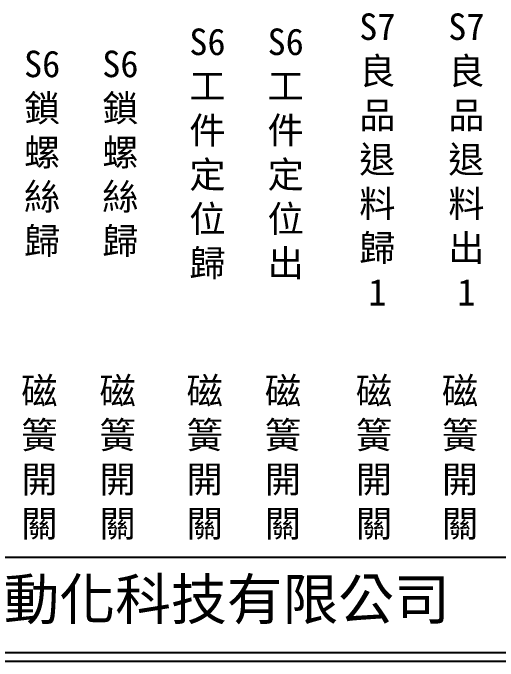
# Model space of a CAD drawing. Extents: x 275 to 562, y 265 to 469.
# Drawn here: x 339.4 to 410.6, y 264.9 to 360.1 of the extents above; entities that cross this region are included whole.
import ezdxf

# ---------------------------------------------------------------- set-up
doc = ezdxf.new("R2010")
doc.units = 0
doc.layers.add('圖框層', color=7, linetype='CONTINUOUS')
doc.layers.add('標尺寸層', color=3, linetype='CONTINUOUS')
doc.styles.add('CNS', font='romanc.shx', dxfattribs={"bigfont": 'chineset.shx'})
doc.styles.add('STSL', font='kaiu.ttf')

msp = doc.modelspace()

# ---------------------------------------------------------------- linework, layer by layer
at = {"layer": '圖框層', "color": 7}
for p, q in [((276.148, 280.195), (560.648, 280.195)), ((276.148, 266.195), (560.648, 266.195)), ((274.898, 264.945), (561.898, 264.945))]:
    msp.add_line(p, q, dxfattribs=at)

# ---------------------------------------------------------------- texts
at = {"layer": '圖框層', "color": 4, "style": 'STSL'}
msp.add_text('泓陞自動化科技有限公司', height=6, dxfattribs=at).set_placement((313.501, 271.022))
at = {"layer": '標尺寸層', "color": 7, "char_height": 3.9, "width": 4.96081, "attachment_point": 5, "style": 'CNS'}
for s, insert in [('{\\fDFKai-SB|b0|i0|c136|p65;S7良品退料歸1}', (392.891, 338.611)), ('{\\fDFKai-SB|b0|i0|c136|p65;S7良品退料出1}', (405.953, 338.611)), ('{\\fDFKai-SB|b0|i0|c136|p65;S6工件定位歸}', (367.959, 339.435)), ('{\\fDFKai-SB|b0|i0|c136|p65;S6工件定位出}', (379.441, 339.435)), ('{\\fDFKai-SB|b0|i0|c136|p65;S6鎖螺絲歸}', (343.7, 339.439)), ('{\\fDFKai-SB|b0|i0|c136|p65;S6鎖螺絲歸}', (355.181, 339.439)), ('{\\fDFKai-SB|b0|i0|c136|p65;磁簧開關}', (343.296, 294.669)), ('{\\fDFKai-SB|b0|i0|c136|p65;磁簧開關}', (354.778, 294.669)), ('{\\fDFKai-SB|b0|i0|c136|p65;磁簧開關}', (367.556, 294.669)), ('{\\fDFKai-SB|b0|i0|c136|p65;磁簧開關}', (379.038, 294.669)), ('{\\fDFKai-SB|b0|i0|c136|p65;磁簧開關}', (392.398, 294.665)), ('{\\fDFKai-SB|b0|i0|c136|p65;磁簧開關}', (405.029, 294.665))]:
    msp.add_mtext(s, dxfattribs=dict(at, insert=insert))

doc.saveas('drawing.dxf')
